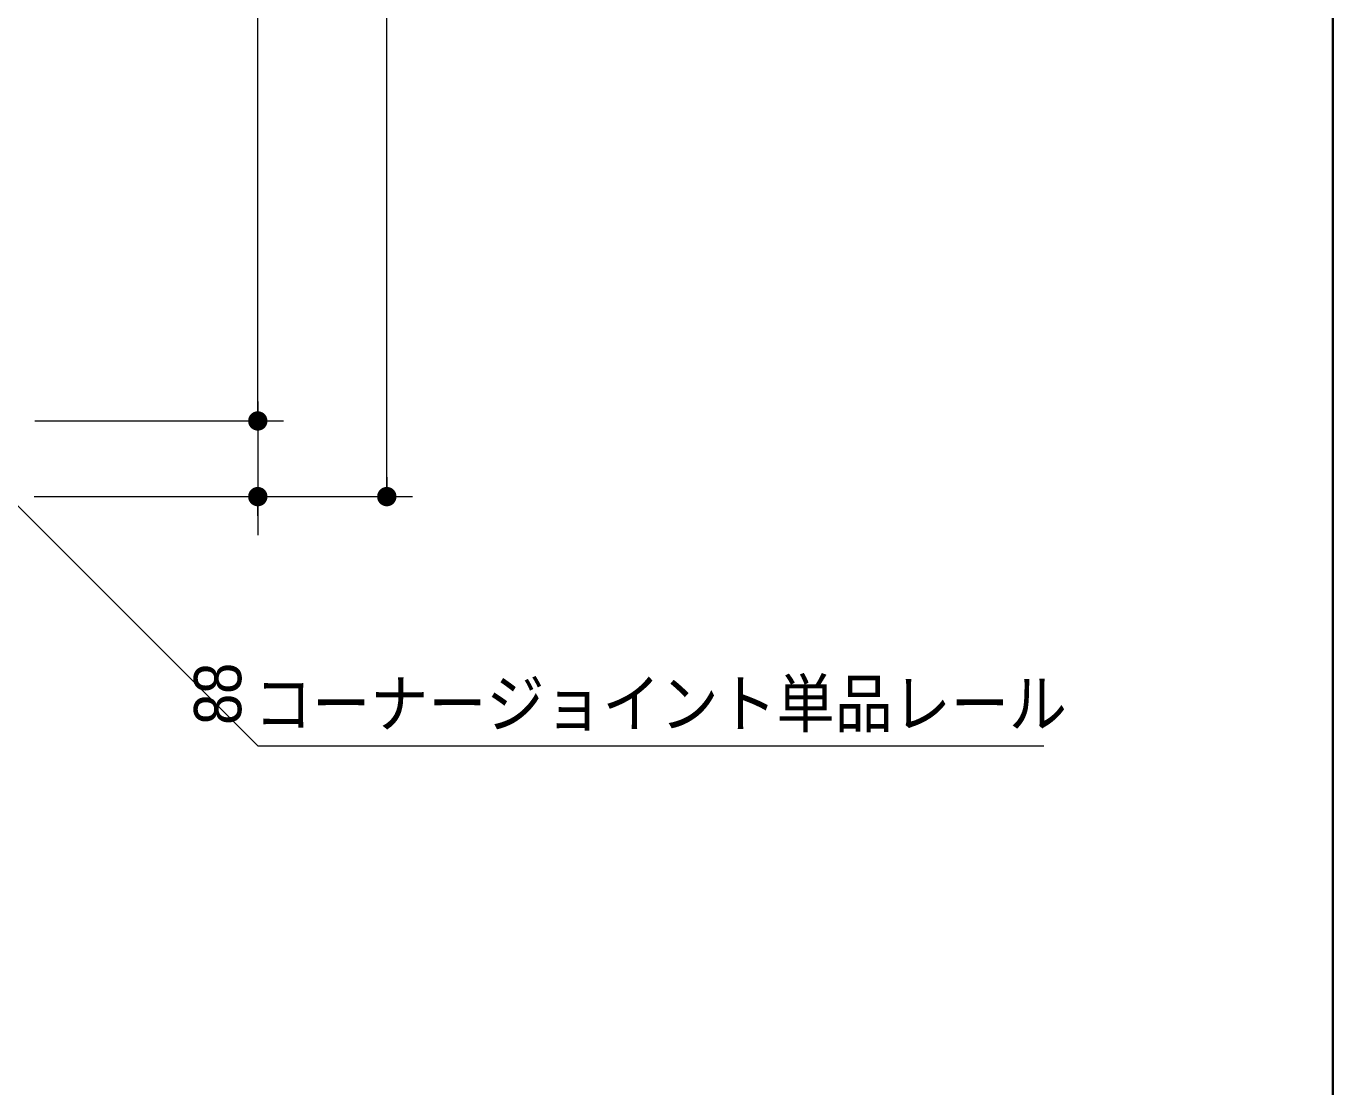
# Model space of a CAD drawing. Units: millimetres, scale not verified. Extents: x -9094 to 9094, y -4567 to 4567.
# Drawn here: x 1799 to 3319, y 0 to 1234 of the extents above; entities that cross this region are included whole.
import ezdxf
from ezdxf.enums import TextEntityAlignment as Align

# ---------------------------------------------------------------- set-up
doc = ezdxf.new("R2010")
doc.units = ezdxf.units.MM
doc.header["$LTSCALE"] = 30
doc.header["$PDMODE"] = 32
doc.header["$PDSIZE"] = 15
for name, color, linetype, lineweight in [('0-1_1図面枠', 7, 'Continuous', 20), ('0-2_2寸法-1', 7, 'Continuous', 15), ('0-3_0', 7, 'Continuous', 25), ('0-5_2寸法-3', 7, 'Continuous', 15)]:
    doc.layers.add(name, color=color, linetype=linetype, lineweight=lineweight)
doc.layers.add('0-4_Defpoints', color=7, linetype='Continuous')
doc.styles.add('ＭＳ Ｐゴシック', font='')
doc.styles.get('ＭＳ Ｐゴシック').set_extended_font_data('MS PGothic')

# ---------------------------------------------------------------- blocks, each defined once
blk = doc.blocks.new('グループ-47')
at = {"layer": '0-1_1図面枠', "lineweight": 35}
blk.add_lwpolyline([(-180000, 124650), (180000, 124650), (180000, -124650), (-180000, -124650)], close=True, dxfattribs=at)
blk = doc.blocks.new('図面枠')
at = {"layer": '0-1_1図面枠'}
blk.add_blockref('グループ-47', (0, 0), dxfattribs=at)
blk = doc.blocks.new('_Dot')
at = {"layer": '0-3_0'}
blk.add_line((-15, 0), (-30, 0), dxfattribs=at)
for points in [[(0, 0), (-15, 0), (-14.88, 1.88)], [(0, 0), (-14.88, -1.88), (-15, 0)], [(0, 0), (-14.88, 1.88), (-14.53, 3.73)], [(0, 0), (-14.53, -3.73), (-14.88, -1.88)], [(0, 0), (-14.53, 3.73), (-13.95, 5.52)], [(0, 0), (-13.95, -5.52), (-14.53, -3.73)], [(0, 0), (-13.95, 5.52), (-13.14, 7.23)], [(0, 0), (-13.14, -7.23), (-13.95, -5.52)], [(0, 0), (-13.14, 7.23), (-12.14, 8.82)], [(0, 0), (-12.14, -8.82), (-13.14, -7.23)], [(0, 0), (-12.14, 8.82), (-10.93, 10.27)], [(0, 0), (-10.93, -10.27), (-12.14, -8.82)], [(0, 0), (-10.93, 10.27), (-9.56, 11.56)], [(0, 0), (-9.56, -11.56), (-10.93, -10.27)], [(0, 0), (-9.56, 11.56), (-8.04, 12.66)], [(0, 0), (-8.04, -12.66), (-9.56, -11.56)], [(0, 0), (-8.04, 12.66), (-6.39, 13.57)], [(0, 0), (-6.39, -13.57), (-8.04, -12.66)], [(0, 0), (-6.39, 13.57), (-4.64, 14.27)], [(0, 0), (-4.64, -14.27), (-6.39, -13.57)], [(0, 0), (-4.64, 14.27), (-2.81, 14.73)], [(0, 0), (-2.81, -14.73), (-4.64, -14.27)], [(0, 0), (-2.81, 14.73), (-0.94, 14.97)], [(0, 0), (-0.94, -14.97), (-2.81, -14.73)], [(0, 0), (-0.94, 14.97), (0.94, 14.97)], [(0, 0), (0.94, -14.97), (-0.94, -14.97)], [(0, 0), (0.94, 14.97), (2.81, 14.73)], [(0, 0), (2.81, 14.73), (4.64, 14.27)], [(0, 0), (4.64, 14.27), (6.39, 13.57)], [(0, 0), (6.39, 13.57), (8.04, 12.66)], [(0, 0), (8.04, 12.66), (9.56, 11.56)], [(0, 0), (9.56, 11.56), (10.93, 10.27)], [(0, 0), (10.93, 10.27), (12.14, 8.82)], [(0, 0), (12.14, 8.82), (13.14, 7.23)], [(0, 0), (13.14, 7.23), (13.95, 5.52)], [(0, 0), (13.95, 5.52), (14.53, 3.73)], [(0, 0), (14.53, 3.73), (14.88, 1.88)], [(0, 0), (14.88, 1.88), (15, 0)], [(0, 0), (2.81, -14.73), (0.94, -14.97)], [(0, 0), (4.64, -14.27), (2.81, -14.73)], [(0, 0), (6.39, -13.57), (4.64, -14.27)], [(0, 0), (8.04, -12.66), (6.39, -13.57)], [(0, 0), (9.56, -11.56), (8.04, -12.66)], [(0, 0), (10.93, -10.27), (9.56, -11.56)], [(0, 0), (12.14, -8.82), (10.93, -10.27)], [(0, 0), (13.14, -7.23), (12.14, -8.82)], [(0, 0), (13.95, -5.52), (13.14, -7.23)], [(0, 0), (14.53, -3.73), (13.95, -5.52)], [(0, 0), (14.88, -1.88), (14.53, -3.73)], [(0, 0), (15, 0), (14.88, -1.88)]]:
    blk.add_solid(points, dxfattribs=at)

msp = doc.modelspace()

# ---------------------------------------------------------------- linework, layer by layer
at = {"layer": '0-2_2寸法-1'}
for p, q in [((2068.75, 797.01), (2068.75, 3203.99)), ((2218.75, 709.01), (2218.75, 3203.99)), ((2068.75, 797.01), (2068.75, 819.52)), ((1809.55, 774.5), (2098.75, 774.5)), ((1809.55, 774.5), (2098.75, 774.5)), ((2068.75, 774.5), (2068.75, 686.5)), ((1808.75, 686.5), (2098.75, 686.5)), ((2098.75, 686.5), (2248.75, 686.5)), ((2068.75, 663.99), (2068.75, 641.48))]:
    msp.add_line(p, q, dxfattribs=at)
at = {"layer": '0-4_Defpoints'}
msp.add_point((2068.75, 686.5), dxfattribs=at)
at = {"layer": '0-5_2寸法-3'}
msp.add_lwpolyline([(1756.75, 708.5), (2068.75, 396.5), (2982.64, 396.5)], dxfattribs=at)

# ---------------------------------------------------------------- block references
at = {"layer": '0-1_1図面枠', "xscale": 0.03333333, "yscale": 0.03333333}
msp.add_blockref('図面枠', (-2681.25, 0), dxfattribs=at)
at = {"layer": '0-2_2寸法-1', "xscale": 0.7503418, "yscale": 0.7503418}
for p, rotation in [((2068.75, 774.5), 270), ((2068.75, 774.5), 270), ((2218.75, 686.5), 270), ((2068.75, 686.5), 90)]:
    msp.add_blockref('_Dot', p, dxfattribs=dict(at, rotation=rotation))

# ---------------------------------------------------------------- texts
at = {"layer": '0-2_2寸法-1', "style": 'ＭＳ Ｐゴシック', "width": 0.9}
msp.add_text('88', height=54.99, rotation=90, dxfattribs=at).set_placement((2066.03, 421.11), align=Align.BOTTOM_LEFT)
at = {"layer": '0-5_2寸法-3', "style": 'ＭＳ Ｐゴシック', "width": 0.9}
msp.add_text('コーナージョイント単品レール', height=54.99, dxfattribs=at).set_placement((2064.44, 401.95), align=Align.BOTTOM_LEFT)

doc.saveas('drawing.dxf')
